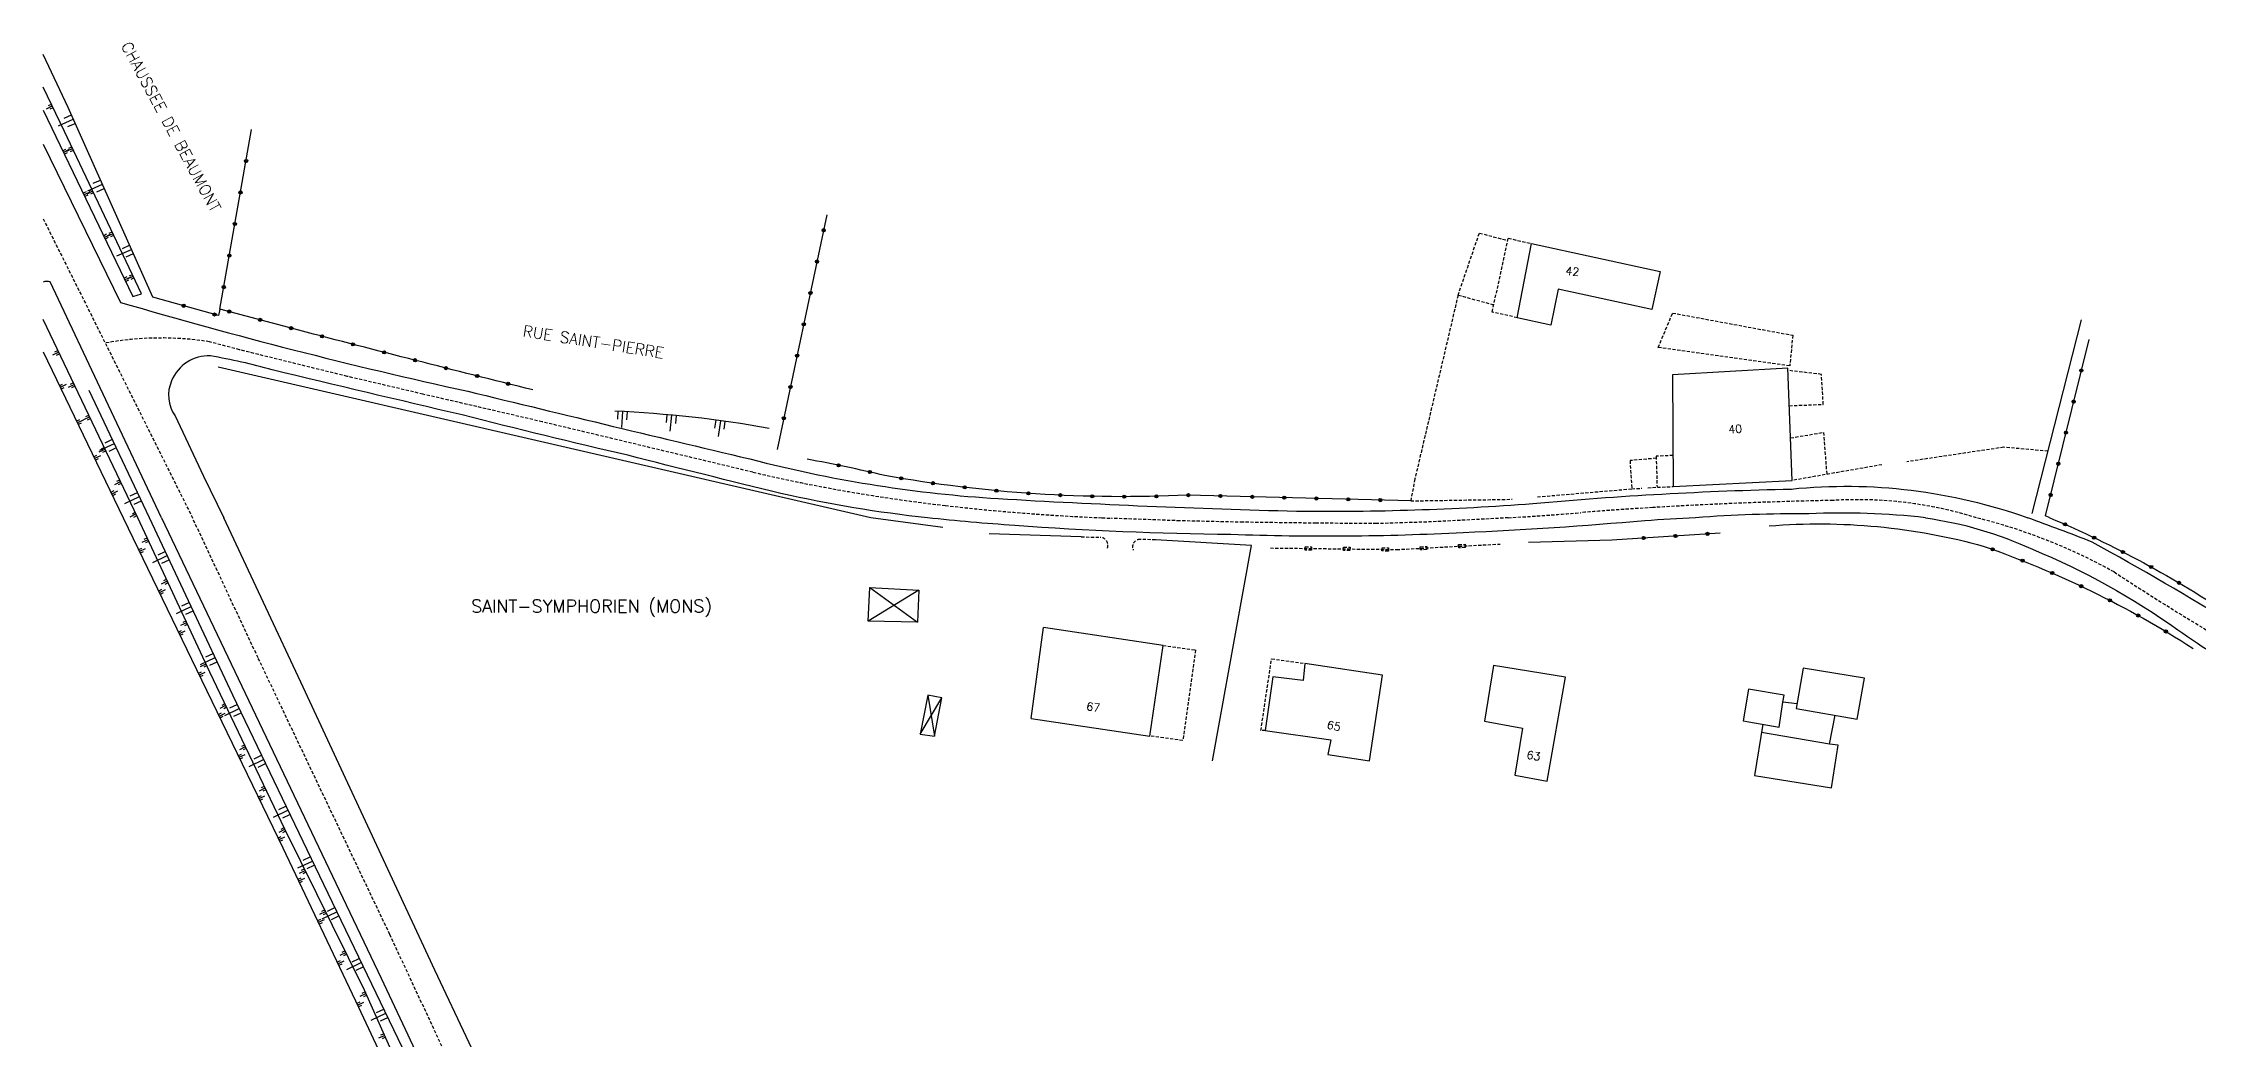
# Model space of a CAD drawing. Header units: millimetres. Extents: x 123000 to 124000, y 125000 to 126000.
# Drawn here: x 123000 to 123336.8, y 125418.5 to 125574.1 of the extents above; entities that cross this region are included whole.
import ezdxf
from ezdxf.enums import TextEntityAlignment as Align

# ---------------------------------------------------------------- set-up
doc = ezdxf.new("R2010")
doc.units = ezdxf.units.MM
doc.linetypes.add('DASHED', pattern=[0.75, 0.5, -0.25])
for name, color, linetype in [('W0001', 6, 'DASHED'), ('W0008', 7, 'CONTINUOUS'), ('W0100', 7, 'CONTINUOUS'), ('W0112', 1, 'DASHED'), ('W0211', 2, 'CONTINUOUS'), ('W0310', 3, 'CONTINUOUS'), ('W0322', 7, 'CONTINUOUS'), ('W0980', 7, 'CONTINUOUS'), ('W0989', 7, 'CONTINUOUS'), ('W0991', 7, 'CONTINUOUS')]:
    doc.layers.add(name, color=color, linetype=linetype)
doc.styles.get("Standard").update_dxf_attribs({"font": 'romans.shx', "width": 0.85})

msp = doc.modelspace()

# ---------------------------------------------------------------- linework, layer by layer
at = {"layer": 'W0001'}
for points in [[(123000, 125546.68), (123023.34, 125500)], [(123141.83, 125250), (123133.93, 125266.48), (123118.61, 125298.62), (123106.63, 125323.96), (123098.36, 125341.81), (123083.69, 125371.94), (123068.35, 125404.6), (123054.16, 125434.95), (123033.58, 125478.13), (123023.34, 125500)]]:
    msp.add_lwpolyline(points, dxfattribs=at)
for points in [[(123165.43, 125500, -0.018066), (123140.97, 125501.91, -0.028471), (123110.9, 125507.11), (123077.97, 125514.98), (123059.33, 125519.3), (123047.51, 125522.07), (123030.68, 125526.22), (123025.98, 125527.48, 0.084379), (123009.7, 125527.27)], [(123302.05, 125500, 0.09107), (123279.6, 125502.71, 0.010324), (123251.47, 125501.6, 0.005117), (123240.15, 125500.8, -0.004913), (123228.88, 125500, -4.561705)], [(123228.88, 125500), (123225.9, 125499.83), (123216.91, 125499.36), (123208.31, 125499.09), (123198.86, 125499.16), (123187.45, 125499.31), (123177.58, 125499.53), (123166.89, 125499.92, -0.000679), (123165.43, 125500, -0.000679)], [(123416.07, 125500), (123412.4, 125497.12), (123405.23, 125491.92), (123398.46, 125487.18, -0.056323), (123375.28, 125475.56, -0.154214), (123354.58, 125474.6, -0.057277), (123345.65, 125478, -0.0152), (123323.54, 125491.54, 0.066017), (123302.05, 125500)]]:
    msp.add_lwpolyline(points, format="xyb", dxfattribs=at)
at = {"layer": 'W0008'}
for points in [[(123000, 125558.32), (123012.09, 125533.63, 0.017339), (123066.33, 125519.75, 0.000962), (123111.81, 125508.84, 0.04696), (123149.18, 125503, 0.00818), (123195.82, 125501.04, 0.021704), (123232.73, 125502.23, -0.017309), (123273.12, 125504.49, -0.111466), (123310.04, 125500, 0.727278)], [(123138.14, 125500, -0.029375), (123115.27, 125503.8, -0.00279), (123091.35, 125509.75, -0.005845), (123065.45, 125516.05, -0.000808), (123035.78, 125523.07, 0.030506), (123026.13, 125525.26, 0.318416), (123020.08, 125521.39, 0.268289), (123020.62, 125515.91), (123025.07, 125506.49), (123028.22, 125500)], [(123258.16, 125500, 0.003051), (123250.24, 125499.54, -0.012021), (123221.87, 125497.67, -0.022406), (123185.56, 125497.39, -0.016841), (123151.78, 125498.81, -0.012131), (123138.14, 125500)], [(123294.07, 125500, 0.041596), (123275.87, 125500.61, 0.02259), (123258.16, 125500, -6.403832)], [(123294.07, 125500, -0.071951), (123310.8, 125495.08, -0.057207), (123333.51, 125482.5, 0.03158), (123346.02, 125474.8, 0.15522), (123367.59, 125470.95, 0.125084), (123397.58, 125484.16, 0.028944), (123419.26, 125500)], [(123413.18, 125500, -0.02539), (123391.99, 125485.72, -0.095943), (123366.38, 125476.27, -0.188507), (123342.55, 125483.19, 0.01091), (123320.1, 125496.2, 0.008151), (123310.04, 125500, 0.008151)]]:
    msp.add_lwpolyline(points, format="xyb", dxfattribs=at)
for points in [[(123018.49, 125500), (123001.1, 125536.81)], [(123018.49, 125500), (123052.81, 125428.16), (123086.74, 125356.02), (123119.06, 125286.28), (123136.72, 125250)], [(123146.95, 125250), (123129.43, 125286.54), (123107.17, 125333.64), (123104.54, 125336.12), (123103.33, 125338.7), (123071.92, 125406.7), (123061.17, 125429.4), (123040.65, 125473.56), (123028.22, 125500)]]:
    msp.add_lwpolyline(points, dxfattribs=at)
at = {"layer": 'W0100'}
for points in [[(123232.53, 125542.79), (123252.64, 125538.45), (123251.34, 125532.52), (123236.67, 125535.66), (123235.53, 125530.08), (123230.29, 125531.23), (123232.53, 125542.79)], [(123273.26, 125505.83), (123272.56, 125523.33), (123254.57, 125522.3), (123254.65, 125504.88), (123273.26, 125505.83)], [(123129.17, 125489.1), (123136.82, 125488.73), (123136.6, 125483.73), (123128.88, 125483.88), (123129.17, 125489.1), (123136.6, 125483.73)], [(123136.82, 125488.73), (123128.88, 125483.88)], [(123154.35, 125468.65), (123156.28, 125482.88)], [(123174.96, 125480.09), (123156.28, 125482.88)], [(123172.88, 125465.94), (123174.96, 125480.09)], [(123207.23, 125462.06), (123209.26, 125475.46), (123197.12, 125477.25), (123196.83, 125474.59), (123192.09, 125475.17), (123190.93, 125466.8), (123201.17, 125465.35), (123200.7, 125463.04), (123207.23, 125462.06)], [(123234.97, 125458.88), (123237.83, 125475.11), (123226.6, 125476.94), (123225.2, 125468.26), (123231.1, 125467.18), (123229.9, 125459.83), (123234.97, 125458.88)], [(123283.41, 125468.57), (123284.56, 125474.97), (123274.97, 125476.52), (123273.89, 125470.25), (123283.41, 125468.57)], [(123137.04, 125466.24), (123139.26, 125465.93), (123140.39, 125471.91), (123138.2, 125472.3), (123137.04, 125466.24), (123140.39, 125471.91)], [(123138.2, 125472.3), (123139.26, 125465.93)], [(123274.01, 125470.95), (123271.79, 125471.24), (123271.98, 125472.31), (123266.44, 125473.24), (123265.6, 125468.31), (123271.23, 125467.34), (123271.79, 125471.24)], [(123154.35, 125468.65), (123172.88, 125465.94)], [(123268.68, 125467.78), (123267.37, 125459.77), (123279.37, 125457.86), (123280.44, 125464.51), (123279.09, 125464.65), (123279.97, 125469.17)], [(123279.09, 125464.65), (123268.47, 125466.48)]]:
    msp.add_lwpolyline(points, dxfattribs=at)
at = {"layer": 'W0112'}
for p, q in [((123197.16, 125494.97), (123197.17, 125495.47)), ((123198.16, 125494.96), (123197.16, 125494.97)), ((123197.17, 125495.47), (123198.17, 125495.46)), ((123198.17, 125495.46), (123198.16, 125494.96)), ((123203.16, 125494.9), (123203.17, 125495.4)), ((123204.16, 125494.89), (123203.16, 125494.9)), ((123203.17, 125495.4), (123204.17, 125495.39)), ((123204.17, 125495.39), (123204.16, 125494.89)), ((123209.16, 125494.82), (123209.17, 125495.32)), ((123210.16, 125494.81), (123209.16, 125494.82)), ((123209.17, 125495.32), (123210.17, 125495.31)), ((123210.17, 125495.31), (123210.16, 125494.81)), ((123215.15, 125495.49), (123216.15, 125495.54)), ((123215.17, 125494.99), (123215.15, 125495.49)), ((123216.17, 125495.04), (123215.17, 125494.99)), ((123216.15, 125495.54), (123216.17, 125495.04)), ((123221.14, 125495.81), (123222.14, 125495.86)), ((123221.17, 125495.31), (123221.14, 125495.81)), ((123222.16, 125495.36), (123221.17, 125495.31)), ((123222.14, 125495.86), (123222.16, 125495.36))]:
    msp.add_line(p, q, dxfattribs=at)
for points in [[(123226.63, 125533.2), (123221.04, 125534.73), (123224.38, 125544.45), (123228.81, 125543.29)], [(123230.29, 125531.23), (123226.39, 125532.12), (123228.89, 125543.64), (123232.53, 125542.79)], [(123221.04, 125534.73), (123214.3, 125506.06), (123213.65, 125502.64), (123229.49, 125502.89)], [(123252.32, 125526.59), (123254.56, 125531.96), (123273.34, 125528.49), (123272.86, 125523.72), (123252.32, 125526.59)], [(123272.79, 125517.5), (123278.1, 125517.7), (123277.82, 125522.39), (123272.58, 125523)], [(123272.99, 125512.47), (123278.14, 125513.33), (123278.64, 125506.78)], [(123252.01, 125509.29), (123247.91, 125508.93), (123248.18, 125504.52), (123249.75, 125504.61)], [(123254.63, 125509.73), (123252, 125509.6), (123252.13, 125504.77)], [(123287.27, 125508.29), (123273.26, 125505.83)], [(123313.21, 125510.39), (123306.3, 125511.01), (123291.17, 125508.75)], [(123233.45, 125503.27), (123248.18, 125504.52)], [(123250.69, 125504.7), (123254.65, 125504.88)], [(123191.73, 125495.29), (123211.46, 125495.05), (123227.64, 125495.9)], [(123174.96, 125480.09), (123180.04, 125479.37), (123178.04, 125465.22), (123172.88, 125465.94)], [(123190.93, 125466.8), (123190.24, 125466.8), (123191.92, 125478), (123197.12, 125477.25)]]:
    msp.add_lwpolyline(points, dxfattribs=at)
for points in [[(123162.19, 125497.03), (123165.15, 125496.95, -0.517619), (123166.27, 125495.27, 2.043723)], [(123173.78, 125496.55), (123171.38, 125496.63, 0.578733), (123170.34, 125494.95, 1.342522)]]:
    msp.add_lwpolyline(points, format="xyb", dxfattribs=at)
at = {"layer": 'W0211'}
for p, q in [((123000.52, 125563.85), (123001.42, 125564.29)), ((123000.85, 125564.33), (123001.3, 125564.55)), ((123001.1, 125563.81), (123001.55, 125564.03)), ((123002.42, 125561.2), (123004.7, 125562.22)), ((123003.27, 125562.37), (123004.41, 125562.88)), ((123003.86, 125561.05), (123005, 125561.56)), ((123003.52, 125557.5), (123003.07, 125557.29)), ((123004.09, 125557.46), (123003.19, 125557.03)), ((123003.77, 125556.98), (123003.32, 125556.77)), ((123003.71, 125557.23), (123004.61, 125557.66)), ((123004.04, 125557.71), (123004.49, 125557.92)), ((123004.29, 125557.19), (123004.74, 125557.4)), ((123006.98, 125551.04), (123009.26, 125552.06)), ((123007.82, 125552.21), (123008.96, 125552.72)), ((123006.71, 125550.88), (123006.26, 125550.66)), ((123007.29, 125550.83), (123006.39, 125550.4)), ((123006.96, 125550.36), (123006.51, 125550.14)), ((123006.86, 125550.59), (123007.76, 125551.02)), ((123007.19, 125551.06), (123007.64, 125551.28)), ((123007.44, 125550.54), (123007.89, 125550.75)), ((123008.41, 125550.89), (123009.55, 125551.4)), ((123009.91, 125544.25), (123009.46, 125544.03)), ((123010.48, 125544.21), (123009.58, 125543.77)), ((123010.16, 125543.73), (123009.71, 125543.51)), ((123010.01, 125543.94), (123010.92, 125544.37)), ((123010.34, 125544.42), (123010.79, 125544.63)), ((123010.59, 125543.89), (123011.04, 125544.11)), ((123011.53, 125540.88), (123013.81, 125541.9)), ((123012.38, 125542.04), (123013.52, 125542.56)), ((123012.96, 125540.73), (123014.11, 125541.24)), ((123013.1, 125537.62), (123012.65, 125537.41)), ((123013.68, 125537.58), (123012.78, 125537.15)), ((123013.35, 125537.1), (123012.9, 125536.89)), ((123013.16, 125537.29), (123014.07, 125537.72)), ((123013.49, 125537.77), (123013.94, 125537.98)), ((123013.74, 125537.25), (123014.19, 125537.46)), ((123001.52, 125525.44), (123002.42, 125525.87)), ((123001.84, 125525.92), (123002.29, 125526.13)), ((123002.09, 125525.4), (123002.54, 125525.61)), ((123003, 125520.82), (123002.55, 125520.61)), ((123003.58, 125520.78), (123002.68, 125520.35)), ((123003.26, 125520.3), (123002.8, 125520.09)), ((123003.94, 125520.39), (123004.84, 125520.82)), ((123004.26, 125520.86), (123004.71, 125521.08)), ((123004.51, 125520.34), (123004.96, 125520.56)), ((123005.68, 125515.28), (123005.23, 125515.06)), ((123006.26, 125515.23), (123005.36, 125514.8)), ((123005.93, 125514.76), (123005.48, 125514.54)), ((123006.35, 125515.33), (123007.26, 125515.76)), ((123006.68, 125515.81), (123007.13, 125516.02)), ((123006.93, 125515.29), (123007.38, 125515.5)), ((123089.77, 125515.37), (123089.83, 125516.62)), ((123090.43, 125514.08), (123090.56, 125516.58)), ((123091.21, 125515.29), (123091.28, 125516.54)), ((123097.38, 125514.85), (123097.5, 125516.09)), ((123097.98, 125513.54), (123098.22, 125516.03)), ((123098.82, 125514.72), (123098.94, 125515.96)), ((123104.96, 125514.01), (123105.13, 125515.25)), ((123105.51, 125512.67), (123105.85, 125515.15)), ((123106.39, 125513.81), (123106.56, 125515.05)), ((123008.87, 125510.54), (123011.13, 125511.6)), ((123009.69, 125511.72), (123010.83, 125512.26)), ((123008.36, 125509.73), (123007.91, 125509.51)), ((123008.94, 125509.69), (123008.04, 125509.25)), ((123008.61, 125509.21), (123008.16, 125508.99)), ((123008.77, 125510.28), (123009.68, 125510.71)), ((123009.1, 125510.75), (123009.55, 125510.97)), ((123009.35, 125510.23), (123009.8, 125510.45)), ((123010.31, 125510.42), (123011.44, 125510.95)), ((123011.19, 125505.22), (123012.09, 125505.65)), ((123011.52, 125505.7), (123011.97, 125505.91)), ((123011.77, 125505.18), (123012.22, 125505.39)), ((123011.04, 125504.19), (123010.59, 125503.97)), ((123011.62, 125504.14), (123010.72, 125503.71)), ((123011.29, 125503.67), (123010.84, 125503.45)), ((123012.79, 125502.25), (123015.05, 125503.32)), ((123013.61, 125503.44), (123014.74, 125503.97)), ((123014.23, 125502.13), (123015.36, 125502.67)), ((123013.61, 125500.17), (123014.51, 125500.6)), ((123013.94, 125500.64), (123014.39, 125500.86)), ((123014.19, 125500.12), (123014.64, 125500.34)), ((123015.37, 125495.23), (123014.92, 125495.01)), ((123015.94, 125495.18), (123015.04, 125494.75)), ((123015.62, 125494.71), (123015.17, 125494.49)), ((123015.48, 125496.19), (123016.39, 125496.61)), ((123015.81, 125496.66), (123016.26, 125496.87)), ((123016.06, 125496.14), (123016.51, 125496.35)), ((123017.95, 125494.22), (123019.09, 125494.75)), ((123017.13, 125493.04), (123019.39, 125494.1)), ((123018.57, 125492.91), (123019.7, 125493.44)), ((123018.48, 125488.79), (123018.03, 125488.57)), ((123019.05, 125488.75), (123018.15, 125488.31)), ((123018.73, 125488.27), (123018.28, 125488.05)), ((123018.51, 125489.71), (123019.42, 125490.14)), ((123018.84, 125490.19), (123019.29, 125490.4)), ((123019.09, 125489.66), (123019.54, 125489.88)), ((123020.86, 125485.07), (123023.13, 125486.13)), ((123021.69, 125486.25), (123022.82, 125486.79)), ((123022.3, 125484.95), (123023.43, 125485.48)), ((123021.58, 125482.35), (123021.13, 125482.13)), ((123022.16, 125482.31), (123021.26, 125481.87)), ((123021.83, 125481.83), (123021.38, 125481.61)), ((123021.54, 125483.24), (123022.45, 125483.66)), ((123021.87, 125483.71), (123022.33, 125483.93)), ((123022.12, 125483.19), (123022.57, 125483.4)), ((123024.6, 125477.11), (123026.86, 125478.17)), ((123025.43, 125478.29), (123026.56, 125478.82)), ((123026.04, 125476.98), (123027.17, 125477.51)), ((123024.69, 125475.92), (123024.24, 125475.7)), ((123025.27, 125475.87), (123024.37, 125475.44)), ((123024.94, 125475.4), (123024.49, 125475.18)), ((123024.57, 125476.77), (123025.48, 125477.19)), ((123024.9, 125477.24), (123025.36, 125477.45)), ((123025.15, 125476.72), (123025.6, 125476.93)), ((123027.64, 125470.3), (123028.55, 125470.74)), ((123027.97, 125470.78), (123028.42, 125471)), ((123029.18, 125470.32), (123030.31, 125470.86)), ((123027.81, 125469.48), (123027.36, 125469.26)), ((123028.38, 125469.44), (123027.48, 125469)), ((123028.06, 125468.96), (123027.61, 125468.75)), ((123028.22, 125470.26), (123028.67, 125470.47)), ((123028.37, 125469.13), (123030.62, 125470.21)), ((123029.81, 125469.02), (123030.93, 125469.56)), ((123030.72, 125463.85), (123031.62, 125464.28)), ((123031.05, 125464.33), (123031.5, 125464.54)), ((123031.3, 125463.81), (123031.75, 125464.02)), ((123030.92, 125463.05), (123030.47, 125462.83)), ((123031.5, 125463.01), (123030.6, 125462.57)), ((123031.17, 125462.53), (123030.72, 125462.31)), ((123032.18, 125461.2), (123034.43, 125462.28)), ((123032.99, 125462.39), (123034.12, 125462.94)), ((123033.62, 125461.09), (123034.74, 125461.63)), ((123033.8, 125457.4), (123034.7, 125457.83)), ((123034.12, 125457.88), (123034.58, 125458.09)), ((123034.37, 125457.36), (123034.82, 125457.57)), ((123034.04, 125456.62), (123033.59, 125456.4)), ((123034.61, 125456.57), (123033.71, 125456.14)), ((123034.29, 125456.1), (123033.84, 125455.88)), ((123035.99, 125453.27), (123038.24, 125454.36)), ((123036.8, 125454.47), (123037.93, 125455.01)), ((123036.88, 125450.94), (123037.78, 125451.38)), ((123037.2, 125451.42), (123037.65, 125451.64)), ((123037.43, 125453.16), (123038.56, 125453.71)), ((123037.46, 125450.9), (123037.9, 125451.12)), ((123037.15, 125450.18), (123036.7, 125449.97)), ((123037.73, 125450.14), (123036.83, 125449.71)), ((123037.4, 125449.66), (123036.95, 125449.45)), ((123039.8, 125445.35), (123042.06, 125446.43)), ((123040.05, 125444.53), (123040.95, 125444.97)), ((123040.37, 125445.01), (123040.82, 125445.23)), ((123040.62, 125446.54), (123041.74, 125447.08)), ((123040.63, 125444.49), (123041.07, 125444.72)), ((123041.24, 125445.24), (123042.37, 125445.78)), ((123040.24, 125443.73), (123039.79, 125443.52)), ((123040.81, 125443.69), (123039.91, 125443.26)), ((123040.49, 125443.21), (123040.04, 125443)), ((123043.32, 125437.28), (123042.87, 125437.07)), ((123043.89, 125437.24), (123042.99, 125436.81)), ((123043.22, 125438.13), (123044.12, 125438.57)), ((123043.54, 125438.61), (123043.99, 125438.83)), ((123043.62, 125437.42), (123045.87, 125438.5)), ((123043.8, 125438.09), (123044.25, 125438.31)), ((123044.43, 125438.61), (123045.56, 125439.15)), ((123045.06, 125437.31), (123046.19, 125437.85)), ((123043.57, 125436.76), (123043.11, 125436.55)), ((123046.4, 125430.83), (123045.95, 125430.62)), ((123046.97, 125430.79), (123046.07, 125430.36)), ((123046.39, 125431.72), (123047.29, 125432.16)), ((123046.71, 125432.2), (123047.16, 125432.42)), ((123046.97, 125431.68), (123047.42, 125431.9)), ((123047.44, 125429.49), (123049.7, 125430.58)), ((123048.26, 125430.69), (123049.38, 125431.23)), ((123046.65, 125430.31), (123046.19, 125430.1)), ((123048.88, 125429.39), (123050.01, 125429.93)), ((123049.48, 125424.38), (123049.02, 125424.17)), ((123050.05, 125424.34), (123049.15, 125423.91)), ((123049.72, 125423.86), (123049.27, 125423.65)), ((123049.52, 125425.34), (123050.44, 125425.75)), ((123049.86, 125425.81), (123050.32, 125426.01)), ((123050.1, 125425.28), (123050.55, 125425.48)), ((123051.27, 125421.57), (123053.52, 125422.66)), ((123052.08, 125422.76), (123053.21, 125423.31)), ((123052.71, 125421.46), (123053.83, 125422.01)), ((123052.43, 125418.81), (123053.35, 125419.22)), ((123052.77, 125419.28), (123053.23, 125419.48)), ((123053.01, 125418.75), (123053.46, 125418.96))]:
    msp.add_line(p, q, dxfattribs=at)
for points in [[(123017.15, 125534.45), (123003.89, 125564.04), (123000, 125572.31)], [(123000, 125563.65), (123014.03, 125534.54), (123015.38, 125534.96), (123003.36, 125560.31), (123000, 125567.22)], [(123014.8, 125500), (123000, 125530.93)], [(123000, 125525.89), (123012.51, 125500)], [(123016.62, 125500), (123007.21, 125519.89)], [(123012.51, 125500), (123023.95, 125476.31), (123037.43, 125448.47), (123049.29, 125423.61), (123059.7, 125401.41), (123070.52, 125377.93), (123074.16, 125369.97), (123075.61, 125370.94), (123062.14, 125399.49), (123050.2, 125426.28), (123037.78, 125451.38), (123026.07, 125475.92), (123014.8, 125500)], [(123056.8, 125415.86), (123043.83, 125442.74), (123029.62, 125472.29), (123016.62, 125500)]]:
    msp.add_lwpolyline(points, dxfattribs=at)
msp.add_lwpolyline([(123113.43, 125513.95, 0.033611), (123089.3, 125516.64, -4.311587)], format="xyb", dxfattribs=at)
at = {"layer": 'W0310'}
for points in [[(123310.74, 125500.69), (123318.44, 125530.92)], [(123129.29, 125500), (123027.37, 125523.5)], [(123140.56, 125498.48), (123129.29, 125500)], [(123162.19, 125497.03), (123147.81, 125497.51)], [(123182.69, 125462.08), (123188.79, 125495.65), (123173.78, 125496.55)], [(123245.05, 125496.51), (123232.06, 125496.15)]]:
    msp.add_lwpolyline(points, dxfattribs=at)
msp.add_lwpolyline([(123269.64, 125498.73, -0.088584), (123303.23, 125495.54, 1.316)], format="xyb", dxfattribs=at)
at = {"layer": 'W0322'}
for points in [[(123076.5, 125519.96, -0.002982), (123039.94, 125529.28), (123027.61, 125532.59), (123032.58, 125560.63)], [(123213.65, 125502.64), (123178.77, 125503.53, -0.055771), (123131.51, 125506.59, 0.012972), (123119.37, 125509.14, -3.517726)], [(123313.48, 125500, -0.048366), (123342.13, 125484.52)], [(123303.23, 125495.54, -0.059066), (123335.87, 125479.62, 0.294019)]]:
    msp.add_lwpolyline(points, format="xyb", dxfattribs=at)
for points in [[(123122.45, 125547.27), (123114.68, 125510.64)], [(123027.61, 125532.59), (123027.4, 125531.55), (123017.15, 125534.45)], [(123313.48, 125500), (123312.82, 125500.33), (123319.62, 125527.85)], [(123261.97, 125497.62), (123245.05, 125496.51)]]:
    msp.add_lwpolyline(points, dxfattribs=at)
for centre, radius in [((123031.71, 125555.7), 0.25), ((123031.71, 125555.7), 0.15), ((123030.84, 125550.78), 0.25), ((123030.84, 125550.78), 0.15), ((123029.96, 125545.86), 0.25), ((123029.96, 125545.86), 0.15), ((123121.94, 125544.88), 0.25), ((123121.94, 125544.88), 0.15), ((123029.09, 125540.93), 0.25), ((123029.09, 125540.93), 0.15), ((123120.9, 125539.99), 0.25), ((123120.9, 125539.99), 0.15), ((123028.22, 125536.01), 0.25), ((123028.22, 125536.01), 0.15), ((123119.87, 125535.09), 0.25), ((123119.87, 125535.09), 0.15), ((123021.96, 125533.09), 0.25), ((123021.96, 125533.09), 0.15), ((123026.77, 125531.73), 0.25), ((123026.77, 125531.73), 0.15), ((123029.08, 125532.19), 0.25), ((123029.08, 125532.19), 0.15), ((123033.91, 125530.9), 0.25), ((123033.91, 125530.9), 0.15), ((123038.74, 125529.6), 0.25), ((123038.74, 125529.6), 0.15), ((123043.57, 125528.33), 0.25), ((123043.57, 125528.33), 0.15), ((123118.83, 125530.2), 0.25), ((123118.83, 125530.2), 0.15), ((123048.41, 125527.08), 0.25), ((123048.41, 125527.08), 0.15), ((123053.26, 125525.83), 0.25), ((123053.26, 125525.83), 0.15), ((123058.1, 125524.59), 0.25), ((123058.1, 125524.59), 0.15), ((123117.79, 125525.31), 0.25), ((123117.79, 125525.31), 0.15), ((123062.95, 125523.36), 0.25), ((123062.95, 125523.36), 0.15), ((123067.8, 125522.14), 0.25), ((123067.8, 125522.14), 0.15), ((123318.42, 125522.99), 0.25), ((123318.42, 125522.99), 0.15), ((123072.65, 125520.92), 0.25), ((123072.65, 125520.92), 0.15), ((123116.75, 125520.42), 0.25), ((123116.75, 125520.42), 0.15), ((123317.22, 125518.14), 0.25), ((123317.22, 125518.14), 0.15), ((123115.72, 125515.53), 0.25), ((123115.72, 125515.53), 0.15), ((123316.02, 125513.28), 0.25), ((123316.02, 125513.28), 0.15), ((123124.28, 125508.19), 0.25), ((123124.28, 125508.19), 0.15), ((123314.83, 125508.43), 0.25), ((123314.83, 125508.43), 0.15), ((123129.17, 125507.14), 0.25), ((123129.17, 125507.14), 0.15), ((123134.07, 125506.15), 0.25), ((123134.07, 125506.15), 0.15), ((123139.01, 125505.39), 0.25), ((123139.01, 125505.39), 0.15), ((123143.97, 125504.75), 0.25), ((123143.97, 125504.75), 0.15), ((123148.94, 125504.23), 0.25), ((123148.94, 125504.23), 0.15), ((123153.92, 125503.82), 0.25), ((123153.92, 125503.82), 0.15), ((123158.92, 125503.53), 0.25), ((123158.92, 125503.53), 0.15), ((123163.91, 125503.35), 0.25), ((123163.91, 125503.35), 0.15), ((123168.91, 125503.3), 0.25), ((123168.91, 125503.3), 0.15), ((123173.91, 125503.36), 0.25), ((123173.91, 125503.36), 0.15), ((123178.91, 125503.53), 0.25), ((123178.91, 125503.53), 0.15), ((123183.91, 125503.4), 0.25), ((123183.91, 125503.4), 0.15), ((123188.91, 125503.27), 0.25), ((123188.91, 125503.27), 0.15), ((123193.9, 125503.14), 0.25), ((123193.9, 125503.14), 0.15), ((123198.9, 125503.01), 0.25), ((123198.9, 125503.01), 0.15), ((123203.9, 125502.89), 0.25), ((123203.9, 125502.89), 0.15), ((123208.9, 125502.76), 0.25), ((123208.9, 125502.76), 0.15), ((123313.63, 125503.57), 0.25), ((123313.63, 125503.57), 0.15), ((123260.02, 125497.49), 0.25), ((123315.88, 125498.97), 0.25), ((123315.88, 125498.97), 0.15), ((123250.04, 125496.84), 0.25), ((123250.04, 125496.84), 0.15), ((123255.03, 125497.16), 0.25), ((123255.03, 125497.16), 0.15), ((123260.02, 125497.49), 0.15), ((123304.56, 125495.08), 0.25), ((123304.56, 125495.08), 0.15), ((123320.43, 125496.89), 0.25), ((123320.43, 125496.89), 0.15), ((123324.91, 125494.67), 0.25), ((123324.91, 125494.67), 0.15), ((123309.23, 125493.31), 0.25), ((123309.23, 125493.31), 0.15), ((123313.85, 125491.39), 0.25), ((123313.85, 125491.39), 0.15), ((123329.32, 125492.33), 0.25), ((123329.32, 125492.33), 0.15), ((123318.4, 125489.32), 0.25), ((123318.4, 125489.32), 0.15), ((123333.67, 125489.85), 0.25), ((123333.67, 125489.85), 0.15), ((123322.89, 125487.11), 0.25), ((123322.89, 125487.11), 0.15), ((123327.3, 125484.75), 0.25), ((123327.3, 125484.75), 0.15), ((123331.63, 125482.26), 0.25), ((123331.63, 125482.26), 0.15)]:
    msp.add_circle(centre, radius, dxfattribs=at)
at = {"layer": 'W0989'}
msp.add_lwpolyline([(123001.1, 125536.81, 0.190049), (123000, 125536.78, -4.524706)], format="xyb", dxfattribs=at)

# ---------------------------------------------------------------- texts
at = {"layer": 'W0980'}
msp.add_text('SAINT-SYMPHORIEN (MONS)', height=2, dxfattribs=at).set_placement((123085.68, 125486.07), align=Align.MIDDLE)
at = {"layer": 'W0989'}
for s, rotation, p in [('CHAUSSEE DE BEAUMONT', 298.4605, (123019.98, 125561.03)), ('RUE SAINT-PIERRE', 350.9906, (123085.97, 125527.46))]:
    msp.add_text(s, height=1.75, rotation=rotation, dxfattribs=at).set_placement(p, align=Align.MIDDLE)
at = {"layer": 'W0991'}
for s, rotation, p in [('42', 353.9343, (123238.92, 125538.47)), ('40', 4.0238, (123264.34, 125513.86)), ('67', 351.6624, (123164.06, 125470.46)), ('65', 348.1914, (123201.65, 125467.53)), ('63', 350.2831, (123232.85, 125462.87))]:
    msp.add_text(s, height=1.25, rotation=rotation, dxfattribs=at).set_placement(p, align=Align.MIDDLE)

doc.saveas('drawing.dxf')
